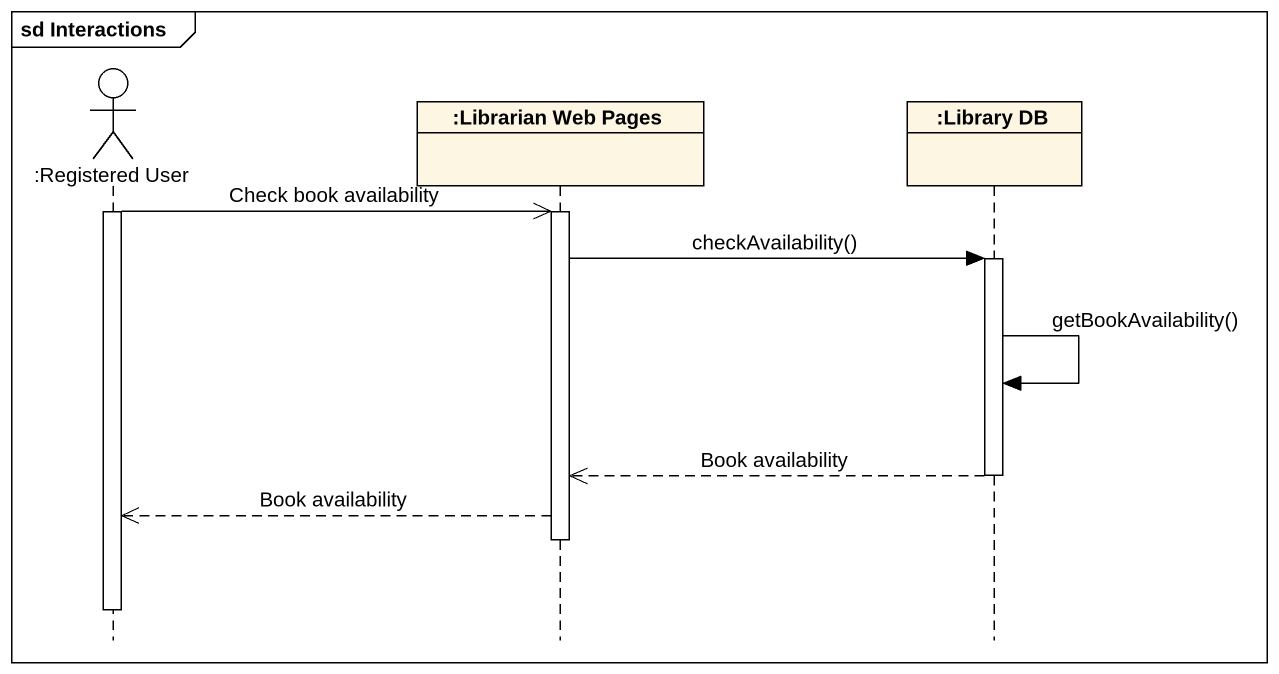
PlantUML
@startuml
mainframe sd Interactions
hide footbox
actor ":Registered User" as Registered_User
participant ":Librarian Web Pages" as Librarian_Web_Pages
participant ":Library DB" as Library_DB

activate Registered_User
Registered_User ->> Librarian_Web_Pages : Check book availability
activate Librarian_Web_Pages
Librarian_Web_Pages -> Library_DB : checkAvailability()
activate Library_DB
Library_DB -> Library_DB : getBookAvailability()
Library_DB -->> Librarian_Web_Pages : Book availability
deactivate Library_DB
Librarian_Web_Pages -->> Registered_User : Book availability
deactivate Librarian_Web_Pages
deactivate Registered_User
@enduml
